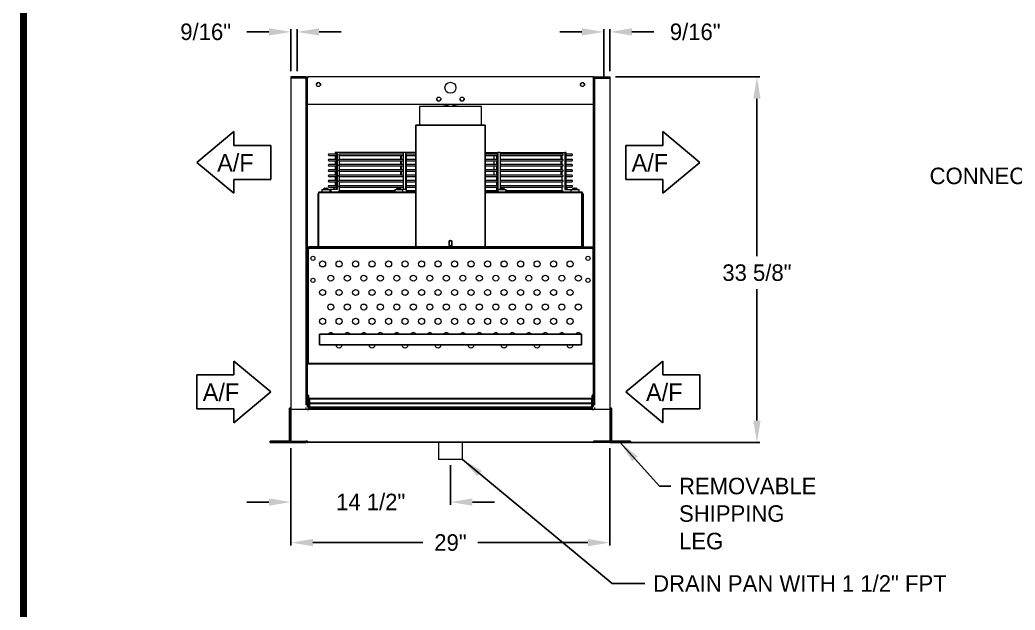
# Model space of a CAD drawing. Extents: x 6 to 271, y -23 to 146.
# Drawn here: x 10.7 to 101.2, y 33.8 to 87.4 of the extents above; entities that cross this region are included whole.
import ezdxf

# ---------------------------------------------------------------- set-up
doc = ezdxf.new("R2010")
doc.units = 0
doc.header["$MEASUREMENT"] = 0
doc.layers.get('0').update_dxf_attribs({"linetype": 'CONTINUOUS'})
doc.layers.get('Defpoints').update_dxf_attribs({"linetype": 'CONTINUOUS'})
doc.dimstyles.get("Standard").update_dxf_attribs({"dimtxt": 1.5, "dimasz": 2, "dimexe": 0.25, "dimexo": 0.5, "dimgap": 0.75, "dimtad": 0, "dimtih": 1, "dimtoh": 1, "dimdec": 4, "dimzin": 0, "dimdsep": 46, "dimlunit": 5, "dimtxsty": 'STANDARD', "dimcen": 0.125, "dimclrd": 1, "dimclre": 1, "dimclrt": 1, "dimadec": 0, "dimazin": 0, "dimtfac": 1, "dimtdec": 4, "dimtofl": 0, "dimtmove": 0, "dimatfit": 3, "dimfxl": 1, "dimfrac": 2, "dimtolj": 1, "dimtzin": 0, "dimarcsym": 0})

# ---------------------------------------------------------------- blocks, each defined once
blk = doc.blocks.new('*D23')
at = {"color": 7, "lineweight": -2}
for p, q in [((35.325, 48.511), (35.325, 39.672)), ((64.325, 48.511), (64.325, 39.672)), ((37.325, 39.922), (47.325, 39.922)), ((62.325, 39.922), (52.325, 39.922))]:
    blk.add_line(p, q, dxfattribs=at)
at = {"color": 7}
for points in [[(37.325, 40.255), (37.325, 39.588), (35.325, 39.922)], [(62.325, 40.255), (62.325, 39.588), (64.325, 39.922)]]:
    blk.add_solid(points, dxfattribs=at)
at = {"layer": 'Defpoints', "color": 0}
for p in [(35.325, 49.011), (64.325, 49.011), (64.325, 39.922)]:
    blk.add_point(p, dxfattribs=at)
at = {"color": 7, "insert": (49.825, 39.922), "char_height": 1.5, "attachment_point": 5}
blk.add_mtext('\\A1;29"', dxfattribs=at)
blk = doc.blocks.new('*D24')
at = {"color": 7, "lineweight": -2}
for p, q in [((35.325, 48.511), (35.325, 43.355)), ((49.825, 46.961), (49.825, 43.355)), ((33.325, 43.605), (31.325, 43.605)), ((51.825, 43.605), (53.825, 43.605))]:
    blk.add_line(p, q, dxfattribs=at)
at = {"color": 7}
for points in [[(33.325, 43.939), (33.325, 43.272), (35.325, 43.605)], [(51.825, 43.939), (51.825, 43.272), (49.825, 43.605)]]:
    blk.add_solid(points, dxfattribs=at)
at = {"layer": 'Defpoints', "color": 0}
for p in [(35.325, 49.011), (49.825, 47.461), (35.325, 43.605)]:
    blk.add_point(p, dxfattribs=at)
at = {"color": 7, "insert": (42.575, 43.605), "char_height": 1.5, "attachment_point": 5}
blk.add_mtext('\\A1;14 1/2"', dxfattribs=at)
blk = doc.blocks.new('Air Flow Arror')
for p, q in [((-1.543, 6.735), (-4.35, 3.368)), ((-1.543, 6.735), (1.263, 3.368)), ((-3.087, 3.368), (-4.35, 3.368)), ((-3.087, 3.368), (-3.087, 0)), ((0, 0), (0, 3.368)), ((0, 3.368), (1.263, 3.368)), ((-3.087, 0), (0, 0))]:
    blk.add_line(p, q)
blk.add_text('A/F', height=1.5938, rotation=90).set_placement((-0.712, 0.532))
blk = doc.blocks.new('099front')
at = {"color": 0, "ltscale": 7}
for p, q in [((59.351, 106.851), (53.039, 106.851)), ((53.039, 106.851), (53.039, 95.789)), ((59.351, 106.851), (59.351, 95.789)), ((56.07, 96.226), (56.07, 95.976)), ((56.32, 96.226), (56.32, 95.976)), ((53.039, 95.789), (59.351, 95.789))]:
    blk.add_line(p, q, dxfattribs=at)
for centre, start, end in [((56.195, 96.226), 0, 180), ((56.195, 95.976), 180, 0)]:
    blk.add_arc(centre, 0.125, start, end, dxfattribs=at)
blk = doc.blocks.new('*D25')
at = {"color": 7, "lineweight": -2}
for p, q in [((61.762, 86.34), (59.762, 86.34)), ((63.762, 82.761), (63.762, 86.59)), ((64.325, 82.761), (64.325, 86.59)), ((66.325, 86.34), (68.325, 86.34))]:
    blk.add_line(p, q, dxfattribs=at)
at = {"color": 7}
for points in [[(61.762, 86.673), (61.762, 86.007), (63.762, 86.34)], [(66.325, 86.673), (66.325, 86.007), (64.325, 86.34)]]:
    blk.add_solid(points, dxfattribs=at)
at = {"layer": 'Defpoints', "color": 0}
for p in [(63.762, 86.34), (63.762, 82.261), (64.325, 82.261)]:
    blk.add_point(p, dxfattribs=at)
at = {"color": 7, "insert": (72.075, 86.34), "char_height": 1.5, "attachment_point": 5}
blk.add_mtext('\\A1;9/16"', dxfattribs=at)
blk = doc.blocks.new('*D26')
at = {"color": 7, "lineweight": -2}
for p, q in [((33.325, 86.34), (31.325, 86.34)), ((35.325, 82.761), (35.325, 86.59)), ((35.887, 82.761), (35.887, 86.59)), ((37.887, 86.34), (39.887, 86.34))]:
    blk.add_line(p, q, dxfattribs=at)
at = {"color": 7}
for points in [[(33.325, 86.673), (33.325, 86.007), (35.325, 86.34)], [(37.887, 86.673), (37.887, 86.007), (35.887, 86.34)]]:
    blk.add_solid(points, dxfattribs=at)
at = {"layer": 'Defpoints', "color": 0}
for p in [(35.325, 86.34), (35.325, 82.261), (35.887, 82.261)]:
    blk.add_point(p, dxfattribs=at)
at = {"color": 7, "insert": (27.575, 86.34), "char_height": 1.5, "attachment_point": 5}
blk.add_mtext('\\A1;9/16"', dxfattribs=at)

msp = doc.modelspace()

# ---------------------------------------------------------------- linework, layer by layer
at = {"color": 0}
for p, q in [((63.76236, 82.26127), (63.76236, 83.39545)), ((64.82486, 82.26127), (77.93352, 82.26127)), ((77.68352, 80.26127), (77.68352, 65.94877)), ((26.77757, 74.47923), (30.14527, 77.28554)), ((30.14527, 76.0227), (30.14527, 77.28554)), ((30.14527, 76.0227), (33.51297, 76.0227)), ((33.51297, 76.0227), (33.51297, 72.93576)), ((26.77757, 74.47923), (30.14527, 71.67293)), ((33.51297, 72.93576), (30.14527, 72.93576)), ((30.14527, 72.93576), (30.14527, 71.67293)), ((77.68352, 51.01127), (77.68352, 62.94877)), ((37.92486, 58.87419), (61.72486, 58.87419)), ((37.92486, 58.87419), (37.92486, 57.89477)), ((61.72486, 58.87419), (61.72486, 57.89477)), ((37.92486, 57.89477), (61.72486, 57.89477)), ((65.76034, 53.62098), (69.12804, 56.42729)), ((69.12804, 55.16445), (69.12804, 56.42729)), ((69.12804, 55.16445), (72.49574, 55.16445)), ((72.49574, 55.16445), (72.49574, 52.07752)), ((65.76034, 53.62098), (69.12804, 50.81468)), ((35.19986, 49.13627), (35.19986, 52.13627)), ((35.19986, 52.13627), (35.32486, 52.13627)), ((64.44986, 52.13627), (64.32486, 52.13627)), ((64.44986, 49.13627), (64.44986, 52.13627)), ((72.49574, 52.07752), (69.12804, 52.07752)), ((69.12804, 52.07752), (69.12804, 50.81468)), ((33.44986, 49.01127), (33.44986, 49.13627)), ((33.44986, 49.13627), (35.19986, 49.13627)), ((35.32486, 49.01127), (33.44986, 49.01127)), ((64.32486, 49.01127), (66.19986, 49.01127)), ((66.19986, 49.13627), (64.44986, 49.13627)), ((64.82486, 49.01127), (77.93352, 49.01127)), ((66.19986, 49.01127), (66.19986, 49.13627))]:
    msp.add_line(p, q, dxfattribs=at)
at = {"color": 0, "linetype": 'Continuous', "lineweight": 15}
for p, q in [((35.32486, 82.26127), (35.32486, 82.12677)), ((36.68936, 82.26127), (35.32486, 82.26127)), ((36.68936, 82.12677), (35.32486, 82.12677)), ((35.32486, 82.12577), (35.32486, 49.14677)), ((36.68936, 82.12577), (35.32486, 82.12577)), ((36.68936, 82.12677), (36.68936, 82.26127)), ((36.68936, 82.12577), (36.82486, 82.12577)), ((36.68936, 82.12577), (36.68936, 52.40042)), ((62.82486, 82.26127), (36.82486, 82.26127)), ((36.82486, 82.26127), (36.82486, 82.12577)), ((36.82486, 52.26494), (36.82486, 82.12577)), ((62.82486, 82.12577), (62.82486, 82.26127)), ((62.82486, 82.12577), (62.96036, 82.12577)), ((62.82486, 52.26494), (62.82486, 82.12577)), ((62.96036, 82.26127), (62.96036, 82.12677)), ((62.96036, 82.26127), (64.32486, 82.26127)), ((62.96036, 82.12677), (64.32486, 82.12677)), ((62.96036, 82.12577), (64.32486, 82.12577)), ((62.96036, 52.40042), (62.96036, 82.12577)), ((64.32486, 82.26127), (64.32486, 82.12677)), ((64.32486, 82.12577), (64.32486, 49.14677)), ((36.82486, 79.76127), (62.82486, 79.76127)), ((49.58594, 79.66495), (48.75118, 79.76127)), ((49.59706, 79.76127), (49.58594, 79.66495)), ((50.06377, 79.66495), (50.05266, 79.76127)), ((50.89854, 79.76127), (50.06377, 79.66495)), ((52.63736, 79.57227), (47.01236, 79.57227)), ((39.43122, 75.23138), (38.78474, 75.23138)), ((38.78474, 75.11138), (39.43122, 75.11138)), ((39.33784, 75.38627), (39.33784, 75.23138)), ((39.43122, 75.38627), (39.33784, 75.38627)), ((39.33784, 75.11138), (39.33784, 74.75272)), ((39.52459, 75.38627), (39.43122, 75.38627)), ((39.43122, 75.38627), (39.43122, 72.00527)), ((39.52459, 75.38627), (39.52459, 72.00527)), ((45.51967, 75.38627), (39.52459, 75.38627)), ((39.72099, 75.11138), (45.51967, 75.11138)), ((45.51967, 75.23138), (39.72106, 75.23138)), ((39.75002, 74.75272), (39.75002, 75.11138)), ((45.29424, 75.11138), (45.29424, 74.75272)), ((45.38762, 74.75272), (45.38762, 75.11138)), ((45.7451, 75.38627), (45.51967, 75.38627)), ((45.51967, 75.38627), (45.51967, 72.00527)), ((45.7451, 75.38627), (45.7451, 72.00527)), ((46.66861, 75.38627), (45.7451, 75.38627)), ((45.82645, 75.11138), (46.66861, 75.11138)), ((46.66861, 75.23138), (45.82658, 75.23138)), ((45.83847, 74.75272), (45.83847, 75.11138)), ((52.98111, 75.38627), (54.13005, 75.38627)), ((54.04973, 75.23138), (52.98111, 75.23138)), ((52.98111, 75.11138), (54.04973, 75.11138)), ((53.81125, 74.75272), (53.81125, 75.11138)), ((54.03667, 74.75272), (54.03667, 75.11138)), ((54.13005, 75.38627), (54.13005, 72.00527)), ((54.35547, 75.38627), (54.13005, 75.38627)), ((54.35547, 75.38627), (54.35547, 72.11336)), ((54.35547, 75.38627), (60.2185, 75.38627)), ((60.0246, 75.23138), (54.35547, 75.23138)), ((54.35547, 75.11138), (60.0246, 75.11138)), ((59.8997, 74.75272), (59.8997, 75.11138)), ((59.99308, 74.75272), (59.99308, 75.11138)), ((60.2185, 75.38627), (60.2185, 72.00527)), ((60.31188, 75.38627), (60.2185, 75.38627)), ((60.31188, 75.38627), (60.31188, 72.00527)), ((60.86497, 75.23138), (60.31188, 75.23138)), ((60.31188, 75.11138), (60.86497, 75.11138)), ((39.43122, 74.75272), (38.78474, 74.75272)), ((38.78474, 74.63272), (39.43122, 74.63272)), ((39.43122, 74.27405), (38.78474, 74.27405)), ((39.33784, 74.63272), (39.33784, 74.27405)), ((39.72099, 74.63272), (45.51967, 74.63272)), ((45.51967, 74.75272), (39.72106, 74.75272)), ((45.51967, 74.27405), (39.72106, 74.27405)), ((39.75002, 74.27405), (39.75002, 74.63272)), ((45.29424, 74.63272), (45.29424, 74.27405)), ((45.38762, 74.27405), (45.38762, 74.63272)), ((45.82645, 74.63272), (46.66861, 74.63272)), ((46.66861, 74.75272), (45.82658, 74.75272)), ((46.66861, 74.27405), (45.82658, 74.27405)), ((45.83847, 74.27405), (45.83847, 74.63272)), ((54.04973, 74.75272), (52.98111, 74.75272)), ((52.98111, 74.63272), (54.04973, 74.63272)), ((54.04973, 74.27405), (52.98111, 74.27405)), ((53.81125, 74.27405), (53.81125, 74.63272)), ((54.03667, 74.27405), (54.03667, 74.63272)), ((60.0246, 74.75272), (54.35547, 74.75272)), ((54.35547, 74.63272), (60.0246, 74.63272)), ((60.0246, 74.27405), (54.35547, 74.27405)), ((59.8997, 74.27405), (59.8997, 74.63272)), ((59.99308, 74.27405), (59.99308, 74.63272)), ((60.86497, 74.75272), (60.31188, 74.75272)), ((60.31188, 74.63272), (60.86497, 74.63272)), ((60.86497, 74.27405), (60.31188, 74.27405)), ((38.78474, 74.15405), (39.43122, 74.15405)), ((39.43122, 73.79539), (38.78474, 73.79539)), ((38.78474, 73.67539), (39.43122, 73.67539)), ((39.43122, 73.31672), (38.78474, 73.31672)), ((39.33784, 74.15405), (39.33784, 73.79539)), ((39.33784, 73.67539), (39.33784, 73.31672)), ((39.72099, 74.15405), (45.51967, 74.15405)), ((39.72099, 73.67539), (45.51967, 73.67539)), ((45.51967, 73.79539), (39.72106, 73.79539)), ((45.51967, 73.31672), (39.72106, 73.31672)), ((39.75002, 73.79539), (39.75002, 74.15405)), ((39.75002, 73.31672), (39.75002, 73.67539)), ((45.29424, 74.15405), (45.29424, 73.79539)), ((45.29424, 73.67539), (45.29424, 73.31672)), ((45.38762, 73.79539), (45.38762, 74.15405)), ((45.38762, 73.31672), (45.38762, 73.67539)), ((45.82645, 74.15405), (46.66861, 74.15405)), ((45.82645, 73.67539), (46.66861, 73.67539)), ((46.66861, 73.79539), (45.82658, 73.79539)), ((46.66861, 73.31672), (45.82658, 73.31672)), ((45.83847, 73.79539), (45.83847, 74.15405)), ((45.83847, 73.31672), (45.83847, 73.67539)), ((52.98111, 74.15405), (54.04973, 74.15405)), ((54.04973, 73.79539), (52.98111, 73.79539)), ((52.98111, 73.67539), (54.04973, 73.67539)), ((54.04973, 73.31672), (52.98111, 73.31672)), ((53.81125, 73.79539), (53.81125, 74.15405)), ((53.81125, 73.31672), (53.81125, 73.67539)), ((54.03667, 73.79539), (54.03667, 74.15405)), ((54.03667, 73.31672), (54.03667, 73.67539)), ((54.35547, 74.15405), (60.0246, 74.15405)), ((60.0246, 73.79539), (54.35547, 73.79539)), ((54.35547, 73.67539), (60.0246, 73.67539)), ((60.0246, 73.31672), (54.35547, 73.31672)), ((59.8997, 73.79539), (59.8997, 74.15405)), ((59.8997, 73.31672), (59.8997, 73.67539)), ((59.99308, 73.79539), (59.99308, 74.15405)), ((59.99308, 73.31672), (59.99308, 73.67539)), ((60.31188, 74.15405), (60.86497, 74.15405)), ((60.86497, 73.79539), (60.31188, 73.79539)), ((60.31188, 73.67539), (60.86497, 73.67539)), ((60.86497, 73.31672), (60.31188, 73.31672)), ((38.78474, 73.19672), (39.43122, 73.19672)), ((39.43122, 72.83806), (38.78474, 72.83806)), ((38.78474, 72.71806), (39.43122, 72.71806)), ((39.33784, 73.19672), (39.33784, 72.83806)), ((39.33784, 72.71806), (39.33784, 72.35939)), ((39.72099, 73.19672), (45.51967, 73.19672)), ((39.72099, 72.71806), (45.51967, 72.71806)), ((45.51967, 72.83806), (39.72106, 72.83806)), ((39.75002, 72.83806), (39.75002, 73.19672)), ((39.75002, 72.35939), (39.75002, 72.71806)), ((45.82645, 73.19672), (46.66861, 73.19672)), ((45.82645, 72.71806), (46.66861, 72.71806)), ((46.66861, 72.83806), (45.82658, 72.83806)), ((45.83847, 72.83806), (45.83847, 73.19672)), ((45.83847, 72.35939), (45.83847, 72.71806)), ((52.98111, 73.19672), (54.04973, 73.19672)), ((54.04973, 72.83806), (52.98111, 72.83806)), ((52.98111, 72.71806), (54.04973, 72.71806)), ((54.03667, 72.83806), (54.03667, 73.19672)), ((54.03667, 72.35939), (54.03667, 72.71806)), ((54.35547, 73.19672), (60.0246, 73.19672)), ((60.0246, 72.83806), (54.35547, 72.83806)), ((54.35547, 72.71806), (60.0246, 72.71806)), ((59.99308, 72.83806), (59.99308, 73.19672)), ((59.99308, 72.35939), (59.99308, 72.71806)), ((60.31188, 73.19672), (60.86497, 73.19672)), ((60.86497, 72.83806), (60.31188, 72.83806)), ((60.31188, 72.71806), (60.86497, 72.71806)), ((37.82486, 71.63627), (37.77486, 71.63627)), ((37.77486, 71.63627), (37.77486, 66.81227)), ((37.82486, 71.71027), (37.82486, 71.71247)), ((37.87486, 71.71027), (37.82486, 71.71027)), ((37.82486, 71.71027), (37.82486, 71.70927)), ((37.82486, 71.70927), (37.82486, 71.63627)), ((37.82486, 71.63627), (37.82486, 66.81227)), ((37.87366, 71.76127), (37.87586, 71.76127)), ((46.66861, 71.76127), (37.87586, 71.76127)), ((37.87586, 71.71027), (37.87586, 71.76127)), ((46.66861, 71.71027), (37.87586, 71.71027)), ((37.87586, 66.81227), (37.87586, 71.71027)), ((38.13834, 72.00527), (38.64855, 72.00527)), ((38.72609, 72.00627), (38.28858, 72.00627)), ((38.41259, 72.13027), (38.41274, 72.13027)), ((38.41547, 72.13027), (38.41274, 72.13027)), ((38.41547, 72.13027), (38.42598, 72.13027)), ((38.43665, 72.13027), (38.42598, 72.13027)), ((38.43665, 72.13027), (38.51269, 72.13027)), ((38.52425, 72.13027), (38.51269, 72.13027)), ((38.53053, 72.13027), (38.52425, 72.13027)), ((38.53053, 72.13027), (38.5559, 72.13027)), ((38.57044, 72.13027), (38.5559, 72.13027)), ((38.57044, 72.13027), (38.60209, 72.13027)), ((38.64855, 72.00527), (38.87634, 72.00527)), ((39.43122, 72.35939), (38.78474, 72.35939)), ((38.78474, 72.23939), (39.43122, 72.23939)), ((38.94162, 72.00527), (38.87634, 72.00527)), ((38.94162, 72.00527), (38.94162, 71.76127)), ((39.52459, 72.00527), (38.94162, 72.00527)), ((39.72099, 72.23939), (45.51967, 72.23939)), ((45.51967, 72.35939), (39.72106, 72.35939)), ((44.76799, 71.88072), (39.72106, 71.88072)), ((39.75002, 71.88072), (39.75002, 72.23939)), ((44.76799, 72.00527), (45.2782, 72.00527)), ((45.35574, 72.00627), (44.91824, 72.00627)), ((45.04224, 72.13027), (45.07389, 72.13027)), ((45.08843, 72.13027), (45.07389, 72.13027)), ((45.08843, 72.13027), (45.1138, 72.13027)), ((45.12008, 72.13027), (45.1138, 72.13027)), ((45.13163, 72.13027), (45.12008, 72.13027)), ((45.13163, 72.13027), (45.20767, 72.13027)), ((45.21835, 72.13027), (45.20767, 72.13027)), ((45.21835, 72.13027), (45.22886, 72.13027)), ((45.23159, 72.13027), (45.22886, 72.13027)), ((45.23159, 72.13027), (45.23174, 72.13027)), ((45.2782, 72.00527), (45.50599, 72.00527)), ((45.7451, 72.00527), (45.50599, 72.00527)), ((45.82645, 72.23939), (46.66861, 72.23939)), ((46.66861, 72.35939), (45.82658, 72.35939)), ((46.66861, 71.88072), (45.82658, 71.88072)), ((45.83847, 71.88072), (45.83847, 72.23939)), ((54.04973, 72.35939), (52.98111, 72.35939)), ((52.98111, 72.23939), (54.04973, 72.23939)), ((54.04973, 71.88072), (52.98111, 71.88072)), ((61.77386, 71.76127), (52.98111, 71.76127)), ((61.77386, 71.71027), (52.98111, 71.71027)), ((54.03667, 71.88072), (54.03667, 72.23939)), ((54.13005, 72.00527), (54.14373, 72.00527)), ((54.14373, 72.00527), (54.65394, 72.00527)), ((54.31063, 72.00627), (54.29398, 72.00627)), ((54.73148, 72.00627), (54.31063, 72.00627)), ((60.0246, 72.35939), (54.35547, 72.35939)), ((54.35547, 72.23939), (60.0246, 72.23939)), ((54.41798, 72.13027), (54.41813, 72.13027)), ((54.42086, 72.13027), (54.41813, 72.13027)), ((54.42086, 72.13027), (54.43137, 72.13027)), ((54.44205, 72.13027), (54.43137, 72.13027)), ((54.44205, 72.13027), (54.51809, 72.13027)), ((54.52964, 72.13027), (54.51809, 72.13027)), ((54.53592, 72.13027), (54.52964, 72.13027)), ((54.53592, 72.13027), (54.56129, 72.13027)), ((54.57583, 72.13027), (54.56129, 72.13027)), ((54.57583, 72.13027), (54.60748, 72.13027)), ((54.65394, 72.00527), (54.88173, 72.00527)), ((60.0246, 71.88072), (54.88173, 71.88072)), ((59.99308, 71.88072), (59.99308, 72.23939)), ((60.2185, 72.00527), (60.77338, 72.00527)), ((60.86497, 72.35939), (60.31188, 72.35939)), ((60.31188, 72.23939), (60.86497, 72.23939)), ((60.77338, 72.00527), (61.28359, 72.00527)), ((61.05867, 72.00627), (60.92363, 72.00627)), ((61.04763, 72.13027), (61.07928, 72.13027)), ((61.36113, 72.00627), (61.05867, 72.00627)), ((61.09382, 72.13027), (61.07928, 72.13027)), ((61.09382, 72.13027), (61.11919, 72.13027)), ((61.12547, 72.13027), (61.11919, 72.13027)), ((61.13702, 72.13027), (61.12547, 72.13027)), ((61.13702, 72.13027), (61.21306, 72.13027)), ((61.22374, 72.13027), (61.21306, 72.13027)), ((61.22374, 72.13027), (61.23425, 72.13027)), ((61.23698, 72.13027), (61.23425, 72.13027)), ((61.23698, 72.13027), (61.23713, 72.13027)), ((61.28359, 72.00527), (61.51138, 72.00527)), ((61.77386, 71.71027), (61.77386, 71.76127)), ((61.77386, 71.76127), (61.77606, 71.76127)), ((61.77386, 66.81227), (61.77386, 71.71027)), ((61.77486, 71.71027), (61.82486, 71.71027)), ((61.82486, 71.71247), (61.82486, 71.71027)), ((61.82486, 71.70927), (61.82486, 71.71027)), ((61.82486, 71.70927), (61.82486, 71.63627)), ((61.82486, 71.63627), (61.82486, 66.81227)), ((61.82486, 71.63627), (61.87486, 71.63627)), ((61.87486, 71.63627), (61.87486, 66.81227)), ((36.82486, 66.69777), (36.88886, 66.69777)), ((36.88786, 66.69727), (36.82486, 66.69727)), ((36.88786, 66.69727), (36.88786, 56.20027)), ((36.88786, 66.69727), (36.88886, 66.69727)), ((36.88836, 66.76127), (36.88836, 66.69877)), ((36.88836, 66.76127), (37.76136, 66.76127)), ((36.88836, 66.69877), (37.76136, 66.69877)), ((36.88886, 66.69727), (36.88886, 66.69827)), ((36.88886, 66.69827), (37.88736, 66.69827)), ((36.88886, 66.69727), (36.88886, 56.20027)), ((36.88886, 66.69727), (62.76086, 66.69727)), ((36.94986, 66.81127), (36.94986, 66.76127)), ((37.77386, 66.81127), (36.94986, 66.81127)), ((37.77386, 66.76127), (37.76136, 66.76127)), ((37.76136, 66.69877), (37.76136, 66.76127)), ((37.77386, 66.76127), (37.77386, 66.81127)), ((37.77486, 66.81227), (37.82486, 66.81227)), ((37.87586, 66.81227), (37.82486, 66.81227)), ((37.82486, 66.76127), (37.82486, 66.69727)), ((37.82486, 66.76127), (37.87586, 66.76127)), ((37.87586, 66.81227), (37.87586, 66.81127)), ((61.77386, 66.81227), (37.87586, 66.81227)), ((37.87586, 66.76127), (37.87586, 66.81127)), ((37.87586, 66.81127), (61.77386, 66.81127)), ((37.87586, 66.76127), (37.88736, 66.76127)), ((37.88736, 66.69827), (37.88736, 66.76127)), ((37.88736, 66.76127), (61.76236, 66.76127)), ((61.76236, 66.76127), (61.77386, 66.76127)), ((61.76236, 66.76127), (61.76236, 66.69827)), ((61.76236, 66.69827), (62.76086, 66.69827)), ((61.77386, 66.81127), (61.77386, 66.81227)), ((61.82486, 66.81227), (61.77386, 66.81227)), ((61.77386, 66.76127), (61.77386, 66.81127)), ((61.77386, 66.76127), (61.82486, 66.76127)), ((61.82486, 66.81227), (61.87486, 66.81227)), ((61.82486, 66.76127), (61.82486, 66.69727)), ((61.87586, 66.81127), (61.87586, 66.76127)), ((61.87586, 66.81127), (62.69986, 66.81127)), ((61.87586, 66.76127), (61.88836, 66.76127)), ((61.88836, 66.76127), (61.88836, 66.69877)), ((62.76136, 66.76127), (61.88836, 66.76127)), ((62.76136, 66.69877), (61.88836, 66.69877)), ((62.69986, 66.81127), (62.69986, 66.76127)), ((62.76086, 66.69827), (62.76086, 66.69727)), ((62.76086, 66.69777), (62.82486, 66.69777)), ((62.76086, 66.69727), (62.76086, 56.20027)), ((62.76086, 66.69727), (62.76186, 66.69727)), ((62.76136, 66.69877), (62.76136, 66.76127)), ((62.76186, 66.69727), (62.76186, 56.20027)), ((62.82486, 66.69727), (62.76186, 66.69727)), ((36.88786, 56.20027), (36.82486, 56.20027)), ((36.88786, 56.20027), (36.88886, 56.20027)), ((36.88886, 56.20027), (36.88886, 56.19927)), ((36.88886, 56.20027), (62.76086, 56.20027)), ((36.88886, 56.13627), (36.88886, 56.19927)), ((62.76086, 56.19927), (36.88886, 56.19927)), ((62.76086, 56.13627), (36.88886, 56.13627)), ((62.76086, 56.19927), (62.76086, 56.20027)), ((62.76086, 56.20027), (62.76186, 56.20027)), ((62.76086, 56.13627), (62.76086, 56.19927)), ((62.82486, 56.20027), (62.76186, 56.20027)), ((36.82486, 53.39302), (36.93126, 53.28663)), ((62.82486, 53.39302), (62.71846, 53.28663)), ((36.93126, 53.20364), (36.82486, 53.31002)), ((36.82486, 53.26494), (36.93126, 53.15856)), ((36.93126, 52.70364), (36.82486, 52.81002)), ((36.82486, 52.76494), (36.93126, 52.65856)), ((36.93107, 53.15874), (36.94986, 53.15874)), ((36.93107, 52.65874), (36.94986, 52.65874)), ((36.93126, 53.20364), (36.93126, 53.28663)), ((36.93126, 52.70364), (36.93126, 53.15856)), ((36.93126, 52.20364), (36.93126, 52.65856)), ((36.94986, 53.15874), (36.94986, 53.24173)), ((36.94986, 53.11366), (36.94986, 53.15874)), ((36.94986, 52.65874), (36.94986, 53.11366)), ((36.94986, 52.61366), (36.94986, 52.65874)), ((36.94986, 52.6506), (37.01386, 52.6506)), ((36.94986, 52.64957), (37.01386, 52.64957)), ((36.94986, 52.15874), (36.94986, 52.61366)), ((36.95086, 53.24173), (36.95086, 53.24071)), ((36.95086, 52.6506), (36.95086, 53.24071)), ((62.63586, 53.03272), (37.01386, 53.03272)), ((37.01386, 53.03272), (37.01386, 53.02557)), ((62.63586, 53.02557), (37.01386, 53.02557)), ((37.01386, 53.02557), (37.01386, 52.96053)), ((62.63586, 52.96053), (37.01386, 52.96053)), ((37.01386, 52.96053), (37.01386, 52.64957)), ((62.63586, 52.60157), (37.01386, 52.60157)), ((37.01386, 52.60157), (37.01386, 52.59442)), ((62.63586, 52.59442), (37.01386, 52.59442)), ((37.01386, 52.59442), (37.01386, 52.52938)), ((62.63586, 52.52938), (37.01386, 52.52938)), ((37.01386, 52.52938), (37.01386, 52.22944)), ((62.63586, 53.03272), (62.63586, 53.02557)), ((62.63586, 53.02557), (62.63586, 52.96053)), ((62.63586, 52.96053), (62.63586, 52.60157)), ((62.63586, 52.60157), (62.63586, 52.59442)), ((62.63586, 52.59442), (62.63586, 52.52938)), ((62.63586, 52.52938), (62.63586, 52.22944)), ((62.69986, 52.96873), (62.63686, 52.96873)), ((62.63686, 52.96158), (62.63686, 52.96873)), ((62.63686, 52.96158), (62.69986, 52.96158)), ((62.69986, 52.53758), (62.63686, 52.53758)), ((62.63686, 52.53043), (62.63686, 52.53758)), ((62.63686, 52.53043), (62.69986, 52.53043)), ((62.69886, 53.24173), (62.69886, 53.24071)), ((62.69886, 53.24071), (62.69886, 52.96873)), ((62.69986, 53.15874), (62.69986, 53.24173)), ((62.69986, 53.15874), (62.71865, 53.15874)), ((62.69986, 53.15874), (62.69986, 53.11366)), ((62.69986, 52.65874), (62.69986, 53.11366)), ((62.69986, 52.65874), (62.71865, 52.65874)), ((62.69986, 52.65874), (62.69986, 52.61366)), ((62.69986, 52.15874), (62.69986, 52.61366)), ((62.71846, 53.20364), (62.82486, 53.31002)), ((62.71846, 53.20364), (62.71846, 53.28663)), ((62.82486, 53.26494), (62.71846, 53.15856)), ((62.71846, 52.70364), (62.71846, 53.15856)), ((62.71846, 52.70364), (62.82486, 52.81002)), ((62.82486, 52.76494), (62.71846, 52.65856)), ((62.71846, 52.20364), (62.71846, 52.65856)), ((64.32486, 52.0153), (35.32486, 52.0153)), ((36.68936, 52.21266), (36.68936, 52.0153)), ((36.93126, 52.20364), (36.82486, 52.31002)), ((36.82486, 52.01325), (36.82486, 52.07718)), ((36.82486, 52.01325), (36.87486, 52.01325)), ((36.87486, 52.01325), (36.87486, 52.02719)), ((36.87486, 51.84733), (36.87586, 51.84733)), ((36.87486, 51.84629), (36.87586, 51.84629)), ((62.77386, 52.01407), (36.87586, 52.01407)), ((36.87586, 52.01325), (36.87586, 52.01407)), ((62.77386, 52.01325), (36.87586, 52.01325)), ((36.88707, 52.01498), (36.93126, 52.05917)), ((36.88736, 52.01428), (36.94986, 52.01428)), ((36.88736, 52.01428), (36.88736, 52.01407)), ((36.93107, 52.15874), (36.94986, 52.15874)), ((36.93126, 52.05917), (36.93126, 52.15856)), ((36.94986, 52.21946), (37.01386, 52.21946)), ((36.94986, 52.21842), (37.01386, 52.21842)), ((36.94986, 52.11366), (36.94986, 52.15874)), ((36.94986, 52.01428), (36.94986, 52.11366)), ((36.94986, 52.01428), (36.94986, 52.01407)), ((36.95086, 52.01428), (36.95086, 52.0153)), ((62.69886, 52.01428), (36.95086, 52.01428)), ((36.95086, 52.01428), (36.95086, 52.01407)), ((62.63586, 52.22944), (37.01386, 52.22944)), ((37.01386, 52.22944), (37.01386, 52.22229)), ((62.63586, 52.22229), (37.01386, 52.22229)), ((37.01386, 52.22229), (37.01386, 52.15725)), ((62.63586, 52.15725), (37.01386, 52.15725)), ((37.01386, 52.15725), (37.01386, 52.06141)), ((62.63586, 52.06141), (37.01386, 52.06141)), ((37.01386, 52.06141), (37.01386, 52.05426)), ((62.63586, 52.05426), (37.01386, 52.05426)), ((37.01386, 52.05426), (37.01386, 52.0153)), ((62.63586, 52.22944), (62.63586, 52.22229)), ((62.63586, 52.22229), (62.63586, 52.15725)), ((62.63586, 52.15725), (62.63586, 52.06141)), ((62.63586, 52.06141), (62.63586, 52.05426)), ((62.63586, 52.05426), (62.63586, 52.0153)), ((62.69986, 52.16545), (62.63686, 52.16545)), ((62.63686, 52.1583), (62.63686, 52.16545)), ((62.63686, 52.1583), (62.69986, 52.1583)), ((62.69886, 52.01428), (62.69886, 52.0153)), ((62.69886, 52.01407), (62.69886, 52.01428)), ((62.69986, 52.15874), (62.71865, 52.15874)), ((62.69986, 52.15874), (62.69986, 52.11366)), ((62.69986, 52.01428), (62.69986, 52.11366)), ((62.69986, 52.01428), (62.76236, 52.01428)), ((62.69986, 52.01407), (62.69986, 52.01428)), ((62.71846, 52.20364), (62.82486, 52.31002)), ((62.71846, 52.05917), (62.71846, 52.15856)), ((62.76265, 52.01498), (62.71846, 52.05917)), ((62.76236, 52.01407), (62.76236, 52.01428)), ((62.77386, 52.02619), (62.77386, 52.01407)), ((62.77386, 52.01325), (62.77386, 52.01407)), ((62.77486, 52.01325), (62.77486, 52.02719)), ((62.77486, 52.01325), (62.82486, 52.01325)), ((62.82486, 52.01325), (62.82486, 52.07718)), ((62.96036, 52.0153), (62.96036, 52.21266)), ((35.32486, 49.14677), (36.68936, 49.14677)), ((35.32486, 49.14577), (35.32486, 49.01127)), ((35.32486, 49.14577), (36.68936, 49.14577)), ((35.32486, 49.01127), (36.68936, 49.01127)), ((36.82486, 49.14677), (36.68936, 49.14677)), ((36.68936, 49.01127), (36.68936, 49.14577)), ((36.82486, 49.14677), (36.82486, 49.06465)), ((36.82486, 49.06465), (36.87486, 49.06465)), ((62.77386, 49.06465), (36.87586, 49.06465)), ((36.87586, 49.06365), (36.87586, 49.06465)), ((36.87586, 49.06365), (36.87586, 49.01365)), ((62.77386, 49.01449), (36.87586, 49.01449)), ((62.77386, 49.06465), (62.77386, 49.06365)), ((62.77386, 49.01365), (62.77386, 49.06365)), ((62.77486, 49.06465), (62.82486, 49.06465)), ((62.96036, 49.14677), (62.82486, 49.14677)), ((62.82486, 49.14677), (62.82486, 49.06465)), ((64.32486, 49.14677), (62.96036, 49.14677)), ((62.96036, 49.14577), (62.96036, 49.01127)), ((64.32486, 49.14577), (62.96036, 49.14577)), ((64.32486, 49.01127), (62.96036, 49.01127)), ((64.32486, 49.14577), (64.32486, 49.01127))]:
    msp.add_line(p, q, dxfattribs=at)
at = {"color": 0, "const_width": 0.63999}
msp.add_lwpolyline([(11.00839, -18.24898), (267.00583, -18.24898), (267.00583, 141.74942), (11.00839, 141.74942), (11.00839, -18.24898)], dxfattribs=at)
at = {"color": 0, "linetype": 'Continuous', "lineweight": 15, "flags": 128}
for points in [[(54.04973, 75.23138), (54.04979, 75.23138), (54.05906, 75.22621), (54.06674, 75.21168), (54.07152, 75.19028), (54.07259, 75.16565), (54.06975, 75.14201), (54.0635, 75.12337), (54.0549, 75.11293), (54.04973, 75.11138)], [(54.04973, 74.75272), (54.05398, 74.75168), (54.06235, 74.74284), (54.06877, 74.72627), (54.07224, 74.70451), (54.07224, 74.68093), (54.06877, 74.65917), (54.06235, 74.64259), (54.05398, 74.63376), (54.04973, 74.63272)], [(54.04973, 74.27405), (54.05398, 74.27301), (54.06235, 74.26418), (54.06877, 74.2476), (54.07224, 74.22584), (54.07224, 74.20226), (54.06877, 74.18051), (54.06235, 74.16393), (54.05398, 74.15509), (54.04973, 74.15405)], [(54.04973, 73.79539), (54.05398, 73.79435), (54.06235, 73.78551), (54.06877, 73.76894), (54.07224, 73.74718), (54.07224, 73.7236), (54.06877, 73.70184), (54.06235, 73.68526), (54.05398, 73.67643), (54.04973, 73.67539)], [(54.04973, 73.31672), (54.05398, 73.31568), (54.06235, 73.30685), (54.06877, 73.29027), (54.07224, 73.26851), (54.07224, 73.24493), (54.06877, 73.22317), (54.06235, 73.2066), (54.05398, 73.19776), (54.04973, 73.19672)], [(39.43122, 72.50419), (39.39266, 72.38794), (39.38069, 72.35939)], [(54.04973, 72.83806), (54.05398, 72.83702), (54.06235, 72.82818), (54.06877, 72.8116), (54.07224, 72.78985), (54.07224, 72.76627), (54.06877, 72.74451), (54.06235, 72.72793), (54.05398, 72.71909), (54.04973, 72.71806)], [(54.04973, 72.35939), (54.05398, 72.35835), (54.06235, 72.34952), (54.06877, 72.33294), (54.07224, 72.31118), (54.07224, 72.2876), (54.06877, 72.26584), (54.06235, 72.24926), (54.05398, 72.24043), (54.04973, 72.23939)], [(54.04973, 71.88072), (54.05424, 71.87955), (54.06268, 71.87028), (54.06905, 71.85312), (54.07236, 71.83083), (54.07207, 71.80692), (54.07067, 71.79614)], [(50.91861, 47.47851), (50.91309, 47.47672), (50.89348, 47.47469), (50.85995, 47.47272), (50.81292, 47.47083), (50.75301, 47.46903), (50.681, 47.46736), (50.59783, 47.46583), (50.50458, 47.46447), (50.40247, 47.46329), (50.29283, 47.46231), (50.17709, 47.46154), (50.05676, 47.46099), (49.9334, 47.46067), (49.80863, 47.46059), (49.68407, 47.46073), (49.56135, 47.46111), (49.44206, 47.46172), (49.32777, 47.46254), (49.21995, 47.46358), (49.12002, 47.4648), (49.02927, 47.46621), (48.9489, 47.46778), (48.87995, 47.46949), (48.82332, 47.47131), (48.77974, 47.47323), (48.74979, 47.47522), (48.73385, 47.47725), (48.73111, 47.47851)]]:
    msp.add_lwpolyline(points, dxfattribs=at)
at = {"color": 0, "linetype": 'Continuous', "lineweight": 15}
for centre, radius in [((37.82486, 81.56098), 0.1875), ((49.82486, 81.26127), 0.5), ((61.82486, 81.56098), 0.1875), ((48.76375, 80.2237), 0.1875), ((50.88597, 80.2237), 0.1875), ((37.32486, 65.76127), 0.1875), ((38.19986, 65.25377), 0.275), ((39.69986, 65.25377), 0.275), ((41.19986, 65.25377), 0.275), ((42.69986, 65.25377), 0.275), ((44.19986, 65.25377), 0.275), ((45.69986, 65.25377), 0.275), ((47.19986, 65.25377), 0.275), ((48.69986, 65.25377), 0.275), ((50.19986, 65.25377), 0.275), ((51.69986, 65.25377), 0.275), ((53.19986, 65.25377), 0.275), ((54.69986, 65.25377), 0.275), ((56.19986, 65.25377), 0.275), ((57.69986, 65.25377), 0.275), ((59.19986, 65.25377), 0.275), ((60.69986, 65.25377), 0.275), ((62.32486, 65.76127), 0.1875), ((38.94986, 63.95477), 0.275), ((40.44986, 63.95477), 0.275), ((41.94986, 63.95477), 0.275), ((43.44986, 63.95477), 0.275), ((44.94986, 63.95477), 0.275), ((46.44986, 63.95477), 0.275), ((47.94986, 63.95477), 0.275), ((49.44986, 63.95477), 0.275), ((50.94986, 63.95477), 0.275), ((52.44986, 63.95477), 0.275), ((53.94986, 63.95477), 0.275), ((55.44986, 63.95477), 0.275), ((56.94986, 63.95477), 0.275), ((58.44986, 63.95477), 0.275), ((59.94986, 63.95477), 0.275), ((61.44986, 63.95477), 0.275), ((37.32486, 63.76127), 0.1875), ((62.32486, 63.76127), 0.1875), ((38.19986, 62.65577), 0.275), ((39.69986, 62.65577), 0.275), ((41.19986, 62.65577), 0.275), ((42.69986, 62.65577), 0.275), ((44.19986, 62.65577), 0.275), ((45.69986, 62.65577), 0.275), ((47.19986, 62.65577), 0.275), ((48.69986, 62.65577), 0.275), ((50.19986, 62.65577), 0.275), ((51.69986, 62.65577), 0.275), ((53.19986, 62.65577), 0.275), ((54.69986, 62.65577), 0.275), ((56.19986, 62.65577), 0.275), ((57.69986, 62.65577), 0.275), ((59.19986, 62.65577), 0.275), ((60.69986, 62.65577), 0.275), ((38.94986, 61.32977), 0.275), ((40.44986, 61.32977), 0.275), ((41.94986, 61.32977), 0.275), ((43.44986, 61.32977), 0.275), ((44.94986, 61.32977), 0.275), ((46.44986, 61.32977), 0.275), ((47.94986, 61.32977), 0.275), ((49.44986, 61.32977), 0.275), ((50.94986, 61.32977), 0.275), ((52.44986, 61.32977), 0.275), ((53.94986, 61.32977), 0.275), ((55.44986, 61.32977), 0.275), ((56.94986, 61.32977), 0.275), ((58.44986, 61.32977), 0.275), ((59.94986, 61.32977), 0.275), ((61.44986, 61.32977), 0.275), ((38.19986, 60.03077), 0.275), ((39.69986, 60.03077), 0.275), ((41.19986, 60.03077), 0.275), ((42.69986, 60.03077), 0.275), ((44.19986, 60.03077), 0.275), ((45.69986, 60.03077), 0.275), ((47.19986, 60.03077), 0.275), ((48.69986, 60.03077), 0.275), ((50.19986, 60.03077), 0.275), ((51.69986, 60.03077), 0.275), ((53.19986, 60.03077), 0.275), ((54.69986, 60.03077), 0.275), ((56.19986, 60.03077), 0.275), ((57.69986, 60.03077), 0.275), ((59.19986, 60.03077), 0.275), ((60.69986, 60.03077), 0.275)]:
    msp.add_circle(centre, radius, dxfattribs=at)
for centre, radius, start, end in [((36.68936, 82.12577), 0.1355, 0, 90), ((36.68936, 82.12577), 0.001, 0, 90), ((37.82486, 81.52532), 0.1875, 5.4569066, 174.5430934), ((61.82486, 81.52532), 0.1875, 5.4569066, 174.5430934), ((62.96036, 82.12577), 0.1355, 90, 180), ((62.96036, 82.12577), 0.001, 90, 180), ((48.76418, 80.26309), 0.1875, 185.3953704, 353.3358302), ((50.88554, 80.26309), 0.1875, 186.6641698, 354.6046296), ((38.78474, 75.17138), 0.06, 90, 270), ((60.02142, 75.17138), 0.06008, 273.0264215, 86.9735785), ((60.86498, 75.17138), 0.06, 270, 90), ((38.78474, 74.69272), 0.06, 90, 270), ((38.78474, 74.21405), 0.06, 90, 270), ((60.0213, 74.69272), 0.06009, 273.1449928, 86.8550072), ((60.0213, 74.21405), 0.06009, 273.1434317, 86.8565683), ((60.86498, 74.69272), 0.06, 270, 90), ((60.86498, 74.21405), 0.06, 270, 90), ((38.78474, 73.73539), 0.06, 90, 270), ((38.78474, 73.25672), 0.06, 90, 270), ((60.0213, 73.73539), 0.06009, 273.1449928, 86.8550072), ((60.0213, 73.25672), 0.06009, 273.1434317, 86.8565683), ((60.86498, 73.73539), 0.06, 270, 90), ((60.86498, 73.25672), 0.06, 270, 90), ((38.78474, 72.77806), 0.06, 90, 270), ((60.0213, 72.77806), 0.06009, 273.1449928, 86.8550072), ((60.86498, 72.77806), 0.06, 270, 90), ((37.87366, 71.71247), 0.0488, 90, 180), ((38.41259, 72.00627), 0.124, 90, 180), ((38.60209, 72.00627), 0.124, 0, 90), ((38.78474, 72.29939), 0.06, 90, 270), ((38.46456, 72.76027), 1, 310.9746302, 328.6087893), ((45.04224, 72.00627), 0.124, 90, 180), ((45.23174, 72.00627), 0.124, 0, 90), ((54.41798, 72.00627), 0.124, 90, 180), ((54.60748, 72.00627), 0.124, 0, 90), ((60.0213, 72.29939), 0.06009, 273.1449928, 86.8550072), ((60.02111, 71.82123), 0.05959, 335.0995115, 86.6482958), ((61.18516, 72.76027), 1, 211.3912107, 229.0253698), ((60.86498, 72.29939), 0.06, 270, 90), ((61.04763, 72.00627), 0.124, 90, 180), ((61.23713, 72.00627), 0.124, 0, 90), ((61.77606, 71.71247), 0.0488, 0, 90), ((36.88836, 66.69777), 0.0635, 90, 180), ((36.88836, 66.69777), 0.001, 90, 180), ((37.76136, 66.69777), 0.0635, 0, 90), ((37.76136, 66.69777), 0.001, 30, 90), ((37.77386, 66.81227), 0.001, 270, 0), ((37.77386, 66.81227), 0.051, 270, 0), ((61.87586, 66.81227), 0.051, 180, 270), ((61.88836, 66.69777), 0.0635, 90, 180), ((61.87586, 66.81227), 0.001, 180, 270), ((61.88836, 66.69777), 0.001, 90, 150), ((62.76136, 66.69777), 0.0635, 0, 90), ((62.76136, 66.69777), 0.001, 0, 90), ((38.94986, 58.73177), 0.275, 31.192083, 148.807917), ((40.44986, 58.73177), 0.275, 31.192083, 148.807917), ((41.94986, 58.73177), 0.275, 31.192083, 148.807917), ((43.44986, 58.73177), 0.275, 31.192083, 148.807917), ((44.94986, 58.73177), 0.275, 31.192083, 148.807917), ((46.44986, 58.73177), 0.275, 31.192083, 148.807917), ((47.94986, 58.73177), 0.275, 31.192083, 148.807917), ((49.44986, 58.73177), 0.275, 31.192083, 148.807917), ((50.94986, 58.73177), 0.275, 31.192083, 148.807917), ((52.44986, 58.73177), 0.275, 31.192083, 148.807917), ((53.94986, 58.73177), 0.275, 31.192083, 148.807917), ((55.44986, 58.73177), 0.275, 31.192083, 148.807917), ((56.94986, 58.73177), 0.275, 31.192083, 148.807917), ((58.44986, 58.73177), 0.275, 31.192083, 148.807917), ((59.94986, 58.73177), 0.275, 31.192083, 148.807917), ((61.44986, 58.73177), 0.275, 31.192083, 148.807917), ((39.69986, 57.89477), 0.275, 180, 0), ((42.69986, 57.89477), 0.275, 180, 0), ((45.69986, 57.89477), 0.275, 180, 0), ((48.69986, 57.89477), 0.275, 180, 0), ((51.69986, 57.89477), 0.275, 180, 0), ((54.69986, 57.89477), 0.275, 180, 0), ((57.69986, 57.89477), 0.275, 180, 0), ((60.69986, 57.89477), 0.275, 180, 0), ((36.88637, 53.24173), 0.06349, 0.0021866, 45.0022595), ((36.88637, 53.15874), 0.06349, 0.0021866, 45.0022595), ((36.88637, 53.11366), 0.06349, 0.0021866, 45.0022595), ((36.88637, 52.65874), 0.06349, 0.0021866, 45.0022595), ((36.88637, 52.61366), 0.06349, 0.0021866, 45.0022595), ((62.65186, 53.93719), 0.97679, 269.0613624, 272.8166063), ((62.63611, 52.9765), 0.01494, 269.0235733, 272.8592171), ((62.65184, 53.50648), 0.97723, 269.0627383, 272.8162806), ((62.63611, 52.54535), 0.01494, 269.0235733, 272.8592171), ((62.76335, 53.24173), 0.06349, 134.9977405, 179.9978134), ((62.76335, 53.15874), 0.06349, 134.9977405, 179.9978134), ((62.76335, 53.11366), 0.06349, 134.9977405, 179.9978134), ((62.76335, 52.65874), 0.06349, 134.9977405, 179.9978134), ((62.76335, 52.61366), 0.06349, 134.9977405, 179.9978134), ((36.88636, 52.01428), 0.000998, 359.9205869, 44.9878763), ((36.88637, 52.15874), 0.06349, 0.0021866, 45.0022595), ((36.88637, 52.11366), 0.06349, 0.0024182, 45.002028), ((36.88637, 52.01427), 0.06349, 0.0021866, 45.0022595), ((62.65185, 53.13435), 0.97723, 269.0622066, 272.8157622), ((62.63611, 52.17322), 0.01494, 269.0235733, 272.8592171), ((62.76335, 52.15874), 0.06349, 134.9977405, 179.9978134), ((62.76335, 52.11366), 0.06349, 134.997972, 179.9975818), ((62.76335, 52.01427), 0.06349, 134.9977405, 179.9978134), ((62.76336, 52.01428), 0.000998, 135.0121237, 180.0794131), ((36.68936, 49.14677), 0.001, 270, 0), ((36.68936, 49.14677), 0.1355, 270, 0), ((36.87586, 49.06465), 0.051, 180.0015639, 270.0050273), ((36.87586, 49.06465), 0.000998, 179.9130906, 270.0869094), ((62.77386, 49.06465), 0.000998, 269.9130906, 0.0869094), ((62.77386, 49.06465), 0.051, 269.9949727, 359.9984361), ((62.96036, 49.14677), 0.1355, 180, 270), ((62.96036, 49.14677), 0.001, 180, 270)]:
    msp.add_arc(centre, radius, start, end, dxfattribs=at)
for points in [[(47.01236, 79.57227), (47.01236, 77.87377)], [(52.63736, 77.87377), (52.63736, 79.57227)], [(38.13834, 72.00527), (38.13834, 71.76127)], [(38.28858, 72.00627), (38.28858, 72.00527)], [(38.41274, 72.13027), (38.40876, 72.1302)], [(38.40876, 72.1302), (38.41547, 72.13027)], [(38.42598, 72.13027), (38.43268, 72.1302)], [(38.43268, 72.1302), (38.43665, 72.13027)], [(38.51269, 72.13027), (38.51434, 72.1302)], [(38.51434, 72.1302), (38.53053, 72.13027)], [(38.5559, 72.13027), (38.57208, 72.1302)], [(38.57208, 72.1302), (38.57044, 72.13027)], [(38.72609, 72.00527), (38.72609, 72.00627)], [(38.87634, 71.76127), (38.87634, 72.00527)], [(44.76799, 72.00527), (44.76799, 71.76127)], [(44.91824, 72.00627), (44.91824, 72.00527)], [(45.07389, 72.13027), (45.07224, 72.1302)], [(45.07224, 72.1302), (45.08843, 72.13027)], [(45.1138, 72.13027), (45.12998, 72.1302)], [(45.12998, 72.1302), (45.13163, 72.13027)], [(45.20767, 72.13027), (45.21164, 72.1302)], [(45.21164, 72.1302), (45.21835, 72.13027)], [(45.22886, 72.13027), (45.23556, 72.1302)], [(45.23556, 72.1302), (45.23159, 72.13027)], [(45.35574, 72.00527), (45.35574, 72.00627)], [(45.50599, 71.76127), (45.50599, 72.00527)], [(54.14373, 72.00527), (54.14373, 71.76127)], [(54.29398, 72.00627), (54.29398, 72.00527)], [(54.41813, 72.13027), (54.41416, 72.1302)], [(54.41416, 72.1302), (54.42086, 72.13027)], [(54.43137, 72.13027), (54.43808, 72.1302)], [(54.43808, 72.1302), (54.44205, 72.13027)], [(54.51809, 72.13027), (54.51974, 72.1302)], [(54.51974, 72.1302), (54.53592, 72.13027)], [(54.56129, 72.13027), (54.57748, 72.1302)], [(54.57748, 72.1302), (54.57583, 72.13027)], [(54.73148, 72.00527), (54.73148, 72.00627)], [(54.88173, 71.76127), (54.88173, 72.00527)], [(60.77338, 72.00527), (60.77338, 71.76127)], [(60.92363, 72.00627), (60.92363, 72.00527)], [(61.07928, 72.13027), (61.07764, 72.1302)], [(61.07764, 72.1302), (61.09382, 72.13027)], [(61.11919, 72.13027), (61.13538, 72.1302)], [(61.13538, 72.1302), (61.13702, 72.13027)], [(61.21306, 72.13027), (61.21704, 72.1302)], [(61.21704, 72.1302), (61.22374, 72.13027)], [(61.23425, 72.13027), (61.24096, 72.1302)], [(61.24096, 72.1302), (61.23698, 72.13027)], [(61.36113, 72.00527), (61.36113, 72.00627)], [(61.51138, 71.76127), (61.51138, 72.00527)], [(48.73111, 49.01449), (48.73111, 47.47851)], [(50.91861, 47.47851), (50.91861, 49.01449)]]:
    msp.add_open_spline(points, degree=1, dxfattribs=at)
for points, knots in [([(39.72709, 75.23023), (39.72311, 75.23075), (39.71292, 75.23208), (39.69677, 75.22647), (39.68125, 75.2149), (39.67019, 75.19815), (39.66486, 75.17846), (39.66586, 75.15796), (39.67219, 75.14134), (39.68229, 75.12733), (39.69567, 75.11692), (39.71102, 75.11103), (39.72053, 75.11198), (39.72383, 75.11231)], [0, 0, 0, 0, 0.06546375, 0.16756901, 0.26967282, 0.37175176, 0.47381481, 0.57585137, 0.67788639, 0.74171331, 0.84379754, 0.94588781, 1, 1, 1, 1]), ([(45.82902, 75.23015), (45.82783, 75.23069), (45.8241, 75.23238), (45.81774, 75.22793), (45.81105, 75.2175), (45.80608, 75.20151), (45.80341, 75.18222), (45.80334, 75.16168), (45.80587, 75.14226), (45.81072, 75.12604), (45.81734, 75.11526), (45.82298, 75.11108), (45.82607, 75.11159), (45.8266, 75.11168)], [0, 0, 0, 0, 0.04813111, 0.15157995, 0.2550221, 0.35845742, 0.4618603, 0.56524596, 0.66862035, 0.77200352, 0.87540948, 0.97883544, 1, 1, 1, 1]), ([(39.72389, 74.63309), (39.71822, 74.63319), (39.70628, 74.63341), (39.69164, 74.64097), (39.67907, 74.65227), (39.66966, 74.66714), (39.66473, 74.68695), (39.66614, 74.70744), (39.67373, 74.72622), (39.68666, 74.74137), (39.70339, 74.75051), (39.71771, 74.75396), (39.72538, 74.75209), (39.72697, 74.75171)], [0, 0, 0, 0, 0.09256337, 0.19470122, 0.25865158, 0.3607321, 0.46281369, 0.56488214, 0.66694478, 0.76901613, 0.8711095, 0.97322393, 1, 1, 1, 1]), ([(39.72381, 74.15498), (39.7208, 74.15464), (39.71157, 74.1536), (39.69642, 74.15921), (39.68288, 74.16939), (39.67259, 74.18325), (39.66604, 74.19977), (39.66477, 74.22026), (39.66984, 74.24003), (39.68067, 74.25694), (39.69603, 74.26876), (39.71236, 74.27466), (39.72284, 74.27344), (39.7271, 74.27295)], [0, 0, 0, 0, 0.04961213, 0.15171596, 0.25381023, 0.31773526, 0.41977501, 0.52181406, 0.62384556, 0.72587945, 0.82793683, 0.93001415, 1, 1, 1, 1]), ([(45.82906, 74.27295), (45.82725, 74.27345), (45.82288, 74.27467), (45.81607, 74.26872), (45.80972, 74.25685), (45.80524, 74.23992), (45.80316, 74.22013), (45.8037, 74.19965), (45.80681, 74.18077), (45.81213, 74.16577), (45.819, 74.15579), (45.8241, 74.15469), (45.82661, 74.15415)], [0, 0, 0, 0, 0.07243943, 0.17585955, 0.27927983, 0.38267949, 0.48605824, 0.58941358, 0.69276472, 0.79612878, 0.8995097, 1, 1, 1, 1]), ([(45.82902, 74.75149), (45.82783, 74.75203), (45.8241, 74.75372), (45.81774, 74.74926), (45.81105, 74.73883), (45.80608, 74.72284), (45.80341, 74.70355), (45.80334, 74.68301), (45.80587, 74.6636), (45.81072, 74.64738), (45.81734, 74.63659), (45.82298, 74.63242), (45.82607, 74.63293), (45.8266, 74.63301)], [0, 0, 0, 0, 0.04813109, 0.15157864, 0.2550239, 0.35845452, 0.46185737, 0.56524299, 0.66861735, 0.77200523, 0.87541115, 0.97883571, 1, 1, 1, 1]), ([(39.72381, 73.67632), (39.7208, 73.67598), (39.71157, 73.67493), (39.69642, 73.68054), (39.68288, 73.69072), (39.67259, 73.70458), (39.66604, 73.72111), (39.66477, 73.74159), (39.66984, 73.76136), (39.68067, 73.77827), (39.69603, 73.79009), (39.71236, 73.796), (39.72284, 73.79478), (39.7271, 73.79428)], [0, 0, 0, 0, 0.0496122, 0.15171452, 0.25381238, 0.3177375, 0.41977739, 0.52181659, 0.62384823, 0.72587738, 0.8279349, 0.93001405, 1, 1, 1, 1]), ([(39.72381, 73.19765), (39.7208, 73.19731), (39.71157, 73.19627), (39.69642, 73.20188), (39.68288, 73.21206), (39.67259, 73.22592), (39.66604, 73.24244), (39.66477, 73.26293), (39.66984, 73.2827), (39.68067, 73.2996), (39.69603, 73.31143), (39.71236, 73.31733), (39.72284, 73.31611), (39.7271, 73.31562)], [0, 0, 0, 0, 0.04961213, 0.15171596, 0.25381023, 0.31773526, 0.41977501, 0.52181406, 0.62384556, 0.72587945, 0.82793683, 0.93001415, 1, 1, 1, 1]), ([(45.82906, 73.79428), (45.82725, 73.79478), (45.82288, 73.796), (45.81607, 73.79005), (45.80972, 73.77819), (45.80524, 73.76125), (45.80316, 73.74146), (45.8037, 73.72099), (45.80681, 73.7021), (45.81213, 73.68711), (45.819, 73.67713), (45.8241, 73.67603), (45.82661, 73.67548)], [0, 0, 0, 0, 0.07243931, 0.17585794, 0.27928199, 0.38268189, 0.48605506, 0.58941063, 0.69276754, 0.79612741, 0.89950856, 1, 1, 1, 1]), ([(45.82906, 73.31561), (45.82725, 73.31612), (45.82288, 73.31734), (45.81607, 73.31139), (45.80972, 73.29952), (45.80524, 73.28259), (45.80316, 73.2628), (45.8037, 73.24232), (45.80681, 73.22344), (45.81213, 73.20844), (45.819, 73.19846), (45.8241, 73.19736), (45.82661, 73.19682)], [0, 0, 0, 0, 0.07243942, 0.17585779, 0.27928158, 0.38268122, 0.48605994, 0.58941526, 0.69276639, 0.79612599, 0.89950972, 1, 1, 1, 1]), ([(39.72389, 72.71843), (39.71822, 72.71853), (39.70628, 72.71875), (39.69164, 72.72631), (39.67907, 72.73761), (39.66966, 72.75248), (39.66473, 72.77229), (39.66614, 72.79277), (39.67373, 72.81156), (39.68666, 72.8267), (39.70339, 72.83585), (39.71771, 72.83929), (39.72538, 72.83743), (39.72697, 72.83704)], [0, 0, 0, 0, 0.09256337, 0.19470122, 0.25865158, 0.3607321, 0.46281369, 0.56488214, 0.66694478, 0.76901613, 0.8711095, 0.97322393, 1, 1, 1, 1]), ([(45.82902, 72.83683), (45.82783, 72.83736), (45.8241, 72.83906), (45.81774, 72.8346), (45.81105, 72.82417), (45.80608, 72.80818), (45.80341, 72.78889), (45.80334, 72.76835), (45.80587, 72.74894), (45.81072, 72.73272), (45.81734, 72.72193), (45.82298, 72.71776), (45.82607, 72.71826), (45.8266, 72.71835)], [0, 0, 0, 0, 0.04813096, 0.15157948, 0.25502131, 0.35845631, 0.46185887, 0.56524421, 0.66861827, 0.77200587, 0.8754115, 0.97883577, 1, 1, 1, 1]), ([(37.87586, 71.76127), (37.86918, 71.7605), (37.85581, 71.75897), (37.83895, 71.74718), (37.82716, 71.73032), (37.82563, 71.71695), (37.82486, 71.71027)], [0, 0, 0, 0, 0.24999902, 0.50000439, 0.74999955, 1, 1, 1, 1]), ([(37.82486, 71.70927), (37.82563, 71.70935), (37.82716, 71.70952), (37.83895, 71.70977), (37.85581, 71.71002), (37.86918, 71.71019), (37.87586, 71.71027)], [0, 0, 0, 0, 0.25000049, 0.50000144, 0.75000238, 1, 1, 1, 1]), ([(39.67041, 71.79614), (39.66914, 71.79975), (39.66565, 71.80964), (39.66486, 71.82734), (39.66997, 71.84703), (39.68092, 71.86388), (39.69634, 71.87559), (39.7126, 71.88137), (39.72295, 71.8801), (39.7271, 71.8796)], [0, 0, 0, 0, 0.09180028, 0.25203973, 0.41227412, 0.57250855, 0.7327752, 0.89308261, 1, 1, 1, 1]), ([(39.72389, 72.23976), (39.71822, 72.23986), (39.70628, 72.24008), (39.69164, 72.24764), (39.67907, 72.25894), (39.66966, 72.27382), (39.66473, 72.29362), (39.66614, 72.31411), (39.67373, 72.33289), (39.68666, 72.34804), (39.70339, 72.35718), (39.71771, 72.36063), (39.72538, 72.35876), (39.72697, 72.35838)], [0, 0, 0, 0, 0.092563464, 0.194701413, 0.258653741, 0.36073435, 0.462813174, 0.564881725, 0.666944456, 0.769015912, 0.871109377, 0.973223901, 1, 1, 1, 1]), ([(45.82901, 71.87951), (45.82794, 71.88003), (45.82433, 71.88179), (45.81806, 71.87757), (45.81131, 71.86743), (45.80625, 71.85161), (45.8035, 71.83247), (45.80321, 71.813), (45.80479, 71.80139), (45.8055, 71.79614)], [0, 0, 0, 0, 0.06751365, 0.227692, 0.38785728, 0.54800356, 0.70810803, 0.86818204, 1, 1, 1, 1]), ([(45.82902, 72.35816), (45.82783, 72.3587), (45.8241, 72.36039), (45.81774, 72.35593), (45.81105, 72.34551), (45.80608, 72.32951), (45.80341, 72.31022), (45.80334, 72.28968), (45.80587, 72.27027), (45.81072, 72.25405), (45.81734, 72.24327), (45.82298, 72.23909), (45.82607, 72.2396), (45.8266, 72.23968)], [0, 0, 0, 0, 0.0481311, 0.1515793, 0.255023, 0.35845598, 0.46186167, 0.56524732, 0.66861884, 0.77200437, 0.87541031, 0.97883558, 1, 1, 1, 1]), ([(61.82486, 71.71027), (61.82409, 71.71695), (61.82256, 71.73032), (61.81077, 71.74718), (61.79391, 71.75897), (61.78054, 71.7605), (61.77386, 71.76127)], [0, 0, 0, 0, 0.25000045, 0.49999561, 0.75000098, 1, 1, 1, 1]), ([(61.77386, 71.71027), (61.78054, 71.71019), (61.79391, 71.71002), (61.81077, 71.70977), (61.82256, 71.70952), (61.82409, 71.70935), (61.82486, 71.70927)], [0, 0, 0, 0, 0.24999762, 0.49999856, 0.74999951, 1, 1, 1, 1])]:
    msp.add_open_spline(points, degree=3, knots=knots, dxfattribs=at)
at = {"color": 0}
for points in [[(77.35019, 80.26127), (78.01686, 80.26127), (77.68352, 82.26127)], [(77.35019, 51.01127), (78.01686, 51.01127), (77.68352, 49.01127)]]:
    msp.add_solid(points, dxfattribs=at)

# ---------------------------------------------------------------- block references
msp.add_blockref('099front', (-6.37028, -28.97732), dxfattribs=at)
at = {"color": 0, "rotation": 270}
for p in [(65.76034, 72.93576), (26.77757, 52.07752)]:
    msp.add_blockref('Air Flow Arror', p, dxfattribs=at)

# ---------------------------------------------------------------- texts
at = {"color": 0}
for p in [(28.61968, 73.64815), (67.60245, 52.7899)]:
    msp.add_text('A/F', height=1.59375, dxfattribs=at).set_placement(p)
at = {"color": 0, "char_height": 1.5}
for s, insert, attachment_point in [('CONNECTIONS END', (93.38019, 74.00191), 1), ('33 5/8"', (77.68352, 64.44877), 5), ('REMOVABLE\\PSHIPPING\\PLEG', (70.60311, 45.8132), 1), ('DRAIN PAN WITH 1 1/2" FPT', (68.24964, 36.95783), 1)]:
    msp.add_mtext(s, dxfattribs=dict(at, insert=insert, attachment_point=attachment_point))

# ---------------------------------------------------------------- dimensions: what is measured, and where the dimension line sits
at = {"color": 0}
for base, p1, p2, picture, middle in [((35.32486, 86.33994), (35.88736, 82.26127), (35.32486, 82.26127), '*D26', (27.57486, 86.33994)), ((35.32486, 43.60523), (49.82486, 47.4606), (35.32486, 49.01127), '*D24', (42.57486, 43.60523))]:
    dim = msp.add_linear_dim(base=base, p1=p1, p2=p2, dimstyle='Standard', override={"dimpost": '"', "dimclrd": 7, "dimclre": 7, "dimclrt": 7}, dxfattribs=at)
    dim.commit()
    dim.dimension.update_dxf_attribs({"geometry": picture, "text_midpoint": middle})
for base, p1, p2, picture, middle in [((63.76236, 86.33994), (64.32486, 82.26127), (63.76236, 82.26127), '*D25', (72.07486, 86.33994)), ((64.32486, 39.9218), (35.32486, 49.01127), (64.32486, 49.01127), '*D23', (49.82486, 39.9218))]:
    dim = msp.add_linear_dim(base=base, p1=p1, p2=p2, dimstyle='Standard', override={"dimpost": '"', "dimclrd": 7, "dimclre": 7, "dimclrt": 7}, dxfattribs=at)
    dim.commit()
    dim.dimension.update_dxf_attribs({"geometry": picture, "text_midpoint": middle, "dimtype": 160})

# ---------------------------------------------------------------- leaders
at = {"color": 0, "annotation_type": 0, "has_hookline": 1, "hookline_direction": 1}
for points, text_width in [([(65.26236, 49.01127), (68.81895, 45.0632), (69.85311, 45.0632)], 13.5), ([(50.91861, 47.47851), (64.53578, 36.20783), (67.49964, 36.20783)], 35)]:
    msp.add_leader(points, dimstyle='Standard', override={"dimclrd": 7, "dimclre": 7, "dimclrt": 7}, dxfattribs=dict(at, text_width=text_width))

doc.saveas('drawing.dxf')
